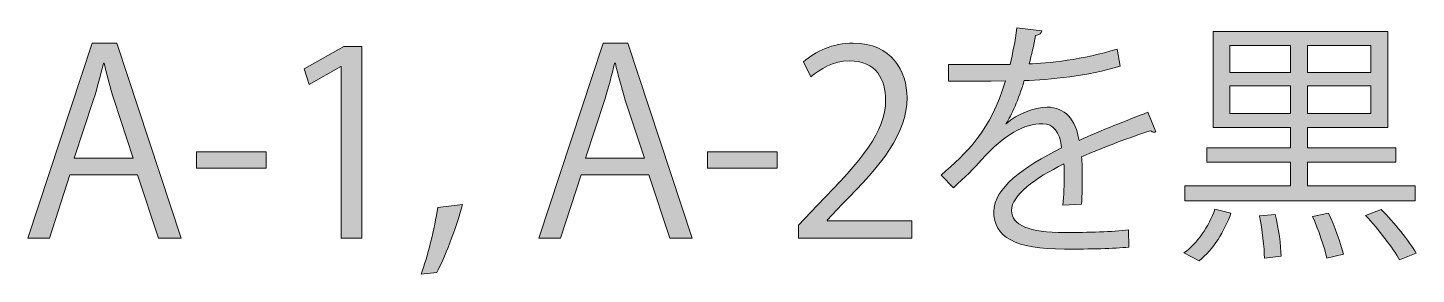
# Model space of a CAD drawing. Header units: millimetres. Extents: x 0 to 430, y 0 to 299.
# Drawn here: x 2.33 to 27.26, y -0.03 to 4.38 of the extents above; entities that cross this region are included whole.
import ezdxf

# ---------------------------------------------------------------- set-up
doc = ezdxf.new("R2010")
doc.units = ezdxf.units.MM
doc.header["$MEASUREMENT"] = 0
doc.layers.get('0').update_dxf_attribs({"lineweight": 0})

# ---------------------------------------------------------------- blocks, each defined once
blk = doc.blocks.new('Block_1')
at = {"true_color": 0x000000, "transparency": 33554687}
h = blk.add_hatch(color=18, dxfattribs=at)
h.dxf.hatch_style = 2
edge = h.paths.add_edge_path()
edge.add_spline(control_points=[(22.582, 2.521), (22.573, 2.517), (22.564, 2.512), (22.555, 2.512), (22.527, 2.512), (22.504, 2.526), (22.486, 2.539), (22.137, 2.425), (21.628, 2.237), (21.247, 2.072), (21.257, 1.966), (21.261, 1.847), (21.261, 1.714), (21.261, 1.567), (21.257, 1.402), (21.247, 1.223), (21.247, 1.223), (20.913, 1.205), (20.913, 1.205), (20.927, 1.37), (20.936, 1.581), (20.936, 1.76), (20.936, 1.829), (20.936, 1.893), (20.931, 1.943), (20.413, 1.691), (19.991, 1.384), (19.991, 1.109), (19.991, 0.843), (20.307, 0.714), (20.94, 0.714), (21.385, 0.714), (21.798, 0.723), (22.091, 0.76), (22.091, 0.76), (22.096, 0.453), (22.096, 0.453), (21.825, 0.425), (21.413, 0.416), (20.94, 0.416), (20.06, 0.416), (19.67, 0.627), (19.67, 1.095), (19.67, 1.498), (20.202, 1.888), (20.89, 2.232), (20.862, 2.521), (20.734, 2.663), (20.55, 2.663), (20.216, 2.663), (19.867, 2.475), (19.454, 2.017), (19.326, 1.874), (19.147, 1.696), (18.95, 1.517), (18.95, 1.517), (18.725, 1.741), (18.725, 1.741), (19.184, 2.145), (19.615, 2.53), (19.881, 3.434), (19.881, 3.434), (19.624, 3.429), (19.624, 3.429), (19.624, 3.429), (18.858, 3.429), (18.858, 3.429), (18.858, 3.429), (18.858, 3.727), (18.858, 3.727), (19.138, 3.723), (19.463, 3.723), (19.652, 3.723), (19.652, 3.723), (19.963, 3.727), (19.963, 3.727), (20.014, 3.938), (20.055, 4.135), (20.087, 4.383), (20.087, 4.383), (20.537, 4.328), (20.537, 4.328), (20.527, 4.282), (20.491, 4.255), (20.422, 4.246), (20.39, 4.062), (20.349, 3.902), (20.307, 3.737), (20.619, 3.741), (21.289, 3.814), (21.885, 4.003), (21.885, 4.003), (21.94, 3.695), (21.94, 3.695), (21.367, 3.516), (20.674, 3.452), (20.22, 3.438), (20.11, 3.094), (19.996, 2.819), (19.89, 2.663), (19.89, 2.663), (19.895, 2.663), (19.895, 2.663), (20.096, 2.842), (20.399, 2.961), (20.633, 2.961), (20.945, 2.961), (21.142, 2.737), (21.202, 2.365), (21.587, 2.539), (22.073, 2.727), (22.44, 2.87), (22.44, 2.87), (22.582, 2.521), (22.582, 2.521)], knot_values=[0, 0, 0, 0, 1, 1, 1, 2, 2, 2, 3, 3, 3, 4, 4, 4, 5, 5, 5, 6, 6, 6, 7, 7, 7, 8, 8, 8, 9, 9, 9, 10, 10, 10, 11, 11, 11, 12, 12, 12, 13, 13, 13, 14, 14, 14, 15, 15, 15, 16, 16, 16, 17, 17, 17, 18, 18, 18, 19, 19, 19, 20, 20, 20, 21, 21, 21, 22, 22, 22, 23, 23, 23, 24, 24, 24, 25, 25, 25, 26, 26, 26, 27, 27, 27, 28, 28, 28, 29, 29, 29, 30, 30, 30, 31, 31, 31, 32, 32, 32, 33, 33, 33, 34, 34, 34, 35, 35, 35, 36, 36, 36, 37, 37, 37, 38, 38, 38, 38], degree=3, periodic=0)
h = blk.add_hatch(color=18, dxfattribs=at)
h.dxf.hatch_style = 2
edge = h.paths.add_edge_path()
edge.add_spline(control_points=[(26.957, 0.223), (26.838, 0.434), (26.577, 0.774), (26.347, 1.021), (26.347, 1.021), (26.627, 1.127), (26.627, 1.127), (26.856, 0.893), (27.132, 0.563), (27.256, 0.343), (27.256, 0.343), (26.957, 0.223), (26.957, 0.223)], knot_values=[0, 0, 0, 0, 1, 1, 1, 2, 2, 2, 3, 3, 3, 4, 4, 4, 4], degree=3, periodic=0)
edge = h.paths.add_edge_path()
edge.add_spline(control_points=[(25.65, 0.256), (25.609, 0.448), (25.499, 0.764), (25.393, 1.003), (25.393, 1.003), (25.682, 1.063), (25.682, 1.063), (25.788, 0.829), (25.902, 0.517), (25.948, 0.324), (25.948, 0.324), (25.65, 0.256), (25.65, 0.256)], knot_values=[0, 0, 0, 0, 1, 1, 1, 2, 2, 2, 3, 3, 3, 4, 4, 4, 4], degree=3, periodic=0)
edge = h.paths.add_edge_path()
edge.add_spline(control_points=[(26.439, 2.847), (26.439, 2.847), (26.439, 3.342), (26.439, 3.342), (26.439, 3.342), (25.306, 3.342), (25.306, 3.342), (25.306, 3.342), (25.306, 2.847), (25.306, 2.847), (25.306, 2.847), (26.439, 2.847), (26.439, 2.847)], knot_values=[0, 0, 0, 0, 1, 1, 1, 2, 2, 2, 3, 3, 3, 4, 4, 4, 4], degree=3, periodic=0)
edge = h.paths.add_edge_path()
edge.add_spline(control_points=[(26.439, 3.58), (26.439, 3.58), (26.439, 4.067), (26.439, 4.067), (26.439, 4.067), (25.306, 4.067), (25.306, 4.067), (25.306, 4.067), (25.306, 3.58), (25.306, 3.58), (25.306, 3.58), (26.439, 3.58), (26.439, 3.58)], knot_values=[0, 0, 0, 0, 1, 1, 1, 2, 2, 2, 3, 3, 3, 4, 4, 4, 4], degree=3, periodic=0)
edge = h.paths.add_edge_path()
edge.add_spline(control_points=[(24.531, 0.251), (24.527, 0.443), (24.494, 0.764), (24.444, 1.012), (24.444, 1.012), (24.724, 1.035), (24.724, 1.035), (24.784, 0.792), (24.829, 0.476), (24.829, 0.292), (24.829, 0.292), (24.531, 0.251), (24.531, 0.251)], knot_values=[0, 0, 0, 0, 1, 1, 1, 2, 2, 2, 3, 3, 3, 4, 4, 4, 4], degree=3, periodic=0)
edge = h.paths.add_edge_path()
edge.add_spline(control_points=[(23.907, 2.847), (23.907, 2.847), (24.999, 2.847), (24.999, 2.847), (24.999, 2.847), (24.999, 3.342), (24.999, 3.342), (24.999, 3.342), (23.907, 3.342), (23.907, 3.342), (23.907, 3.342), (23.907, 2.847), (23.907, 2.847)], knot_values=[0, 0, 0, 0, 1, 1, 1, 2, 2, 2, 3, 3, 3, 4, 4, 4, 4], degree=3, periodic=0)
edge = h.paths.add_edge_path()
edge.add_spline(control_points=[(23.907, 4.067), (23.907, 4.067), (23.907, 3.58), (23.907, 3.58), (23.907, 3.58), (24.999, 3.58), (24.999, 3.58), (24.999, 3.58), (24.999, 4.067), (24.999, 4.067), (24.999, 4.067), (23.907, 4.067), (23.907, 4.067)], knot_values=[0, 0, 0, 0, 1, 1, 1, 2, 2, 2, 3, 3, 3, 4, 4, 4, 4], degree=3, periodic=0)
edge = h.paths.add_edge_path()
edge.add_spline(control_points=[(27.237, 1.553), (27.237, 1.553), (27.237, 1.283), (27.237, 1.283), (27.237, 1.283), (23.1, 1.283), (23.1, 1.283), (23.1, 1.283), (23.1, 1.553), (23.1, 1.553), (23.1, 1.553), (24.999, 1.553), (24.999, 1.553), (24.999, 1.553), (24.999, 1.975), (24.999, 1.975), (24.999, 1.975), (23.499, 1.975), (23.499, 1.975), (23.499, 1.975), (23.499, 2.232), (23.499, 2.232), (23.499, 2.232), (24.999, 2.232), (24.999, 2.232), (24.999, 2.232), (24.999, 2.595), (24.999, 2.595), (24.999, 2.595), (23.609, 2.595), (23.609, 2.595), (23.609, 2.595), (23.609, 4.319), (23.609, 4.319), (23.609, 4.319), (26.746, 4.319), (26.746, 4.319), (26.746, 4.319), (26.746, 2.595), (26.746, 2.595), (26.746, 2.595), (25.306, 2.595), (25.306, 2.595), (25.306, 2.595), (25.306, 2.232), (25.306, 2.232), (25.306, 2.232), (26.889, 2.232), (26.889, 2.232), (26.889, 2.232), (26.889, 1.975), (26.889, 1.975), (26.889, 1.975), (25.306, 1.975), (25.306, 1.975), (25.306, 1.975), (25.306, 1.553), (25.306, 1.553), (25.306, 1.553), (27.237, 1.553), (27.237, 1.553)], knot_values=[0, 0, 0, 0, 1, 1, 1, 2, 2, 2, 3, 3, 3, 4, 4, 4, 5, 5, 5, 6, 6, 6, 7, 7, 7, 8, 8, 8, 9, 9, 9, 10, 10, 10, 11, 11, 11, 12, 12, 12, 13, 13, 13, 14, 14, 14, 15, 15, 15, 16, 16, 16, 17, 17, 17, 18, 18, 18, 19, 19, 19, 20, 20, 20, 20], degree=3, periodic=0)
edge = h.paths.add_edge_path()
edge.add_spline(control_points=[(23.93, 1.058), (23.816, 0.742), (23.614, 0.402), (23.357, 0.209), (23.357, 0.209), (23.086, 0.347), (23.086, 0.347), (23.325, 0.517), (23.531, 0.824), (23.641, 1.131), (23.641, 1.131), (23.93, 1.058), (23.93, 1.058)], knot_values=[0, 0, 0, 0, 1, 1, 1, 2, 2, 2, 3, 3, 3, 4, 4, 4, 4], degree=3, periodic=0)
h = blk.add_hatch(color=18, dxfattribs=at)
h.dxf.hatch_style = 2
edge = h.paths.add_edge_path()
edge.add_spline(control_points=[(4.224, 2.049), (4.224, 2.049), (3.88, 3.085), (3.88, 3.085), (3.807, 3.324), (3.747, 3.544), (3.701, 3.75), (3.701, 3.75), (3.688, 3.75), (3.688, 3.75), (3.642, 3.539), (3.578, 3.319), (3.513, 3.099), (3.513, 3.099), (3.165, 2.049), (3.165, 2.049), (3.165, 2.049), (4.224, 2.049), (4.224, 2.049)], knot_values=[0, 0, 0, 0, 1, 1, 1, 2, 2, 2, 3, 3, 3, 4, 4, 4, 5, 5, 5, 6, 6, 6, 6], degree=3, periodic=0)
edge = h.paths.add_edge_path()
edge.add_spline(control_points=[(5.082, 0.613), (5.082, 0.613), (4.678, 0.613), (4.678, 0.613), (4.678, 0.613), (4.302, 1.746), (4.302, 1.746), (4.302, 1.746), (3.087, 1.746), (3.087, 1.746), (3.087, 1.746), (2.72, 0.613), (2.72, 0.613), (2.72, 0.613), (2.33, 0.613), (2.33, 0.613), (2.33, 0.613), (3.486, 4.108), (3.486, 4.108), (3.486, 4.108), (3.926, 4.108), (3.926, 4.108), (3.926, 4.108), (5.082, 0.613), (5.082, 0.613)], knot_values=[0, 0, 0, 0, 1, 1, 1, 2, 2, 2, 3, 3, 3, 4, 4, 4, 5, 5, 5, 6, 6, 6, 7, 7, 7, 8, 8, 8, 8], degree=3, periodic=0)
h = blk.add_hatch(color=18, dxfattribs=at)
h.dxf.hatch_style = 2
edge = h.paths.add_edge_path()
edge.add_spline(control_points=[(7.957, 0.613), (7.957, 0.613), (7.957, 3.691), (7.957, 3.691), (7.957, 3.691), (7.948, 3.691), (7.948, 3.691), (7.948, 3.691), (7.384, 3.365), (7.384, 3.365), (7.384, 3.365), (7.292, 3.649), (7.292, 3.649), (7.292, 3.649), (8.003, 4.048), (8.003, 4.048), (8.003, 4.048), (8.329, 4.048), (8.329, 4.048), (8.329, 4.048), (8.329, 0.613), (8.329, 0.613), (8.329, 0.613), (7.957, 0.613), (7.957, 0.613)], knot_values=[0, 0, 0, 0, 1, 1, 1, 2, 2, 2, 3, 3, 3, 4, 4, 4, 5, 5, 5, 6, 6, 6, 7, 7, 7, 8, 8, 8, 8], degree=3, periodic=0)
h = blk.add_hatch(color=18, dxfattribs=at)
h.dxf.hatch_style = 2
edge = h.paths.add_edge_path()
edge.add_spline(control_points=[(13.401, 2.049), (13.401, 2.049), (13.057, 3.085), (13.057, 3.085), (12.983, 3.324), (12.924, 3.544), (12.878, 3.75), (12.878, 3.75), (12.864, 3.75), (12.864, 3.75), (12.818, 3.539), (12.754, 3.319), (12.69, 3.099), (12.69, 3.099), (12.341, 2.049), (12.341, 2.049), (12.341, 2.049), (13.401, 2.049), (13.401, 2.049)], knot_values=[0, 0, 0, 0, 1, 1, 1, 2, 2, 2, 3, 3, 3, 4, 4, 4, 5, 5, 5, 6, 6, 6, 6], degree=3, periodic=0)
edge = h.paths.add_edge_path()
edge.add_spline(control_points=[(14.258, 0.613), (14.258, 0.613), (13.855, 0.613), (13.855, 0.613), (13.855, 0.613), (13.479, 1.746), (13.479, 1.746), (13.479, 1.746), (12.263, 1.746), (12.263, 1.746), (12.263, 1.746), (11.896, 0.613), (11.896, 0.613), (11.896, 0.613), (11.507, 0.613), (11.507, 0.613), (11.507, 0.613), (12.662, 4.108), (12.662, 4.108), (12.662, 4.108), (13.103, 4.108), (13.103, 4.108), (13.103, 4.108), (14.258, 0.613), (14.258, 0.613)], knot_values=[0, 0, 0, 0, 1, 1, 1, 2, 2, 2, 3, 3, 3, 4, 4, 4, 5, 5, 5, 6, 6, 6, 7, 7, 7, 8, 8, 8, 8], degree=3, periodic=0)
h = blk.add_hatch(color=18, dxfattribs=at)
h.dxf.hatch_style = 2
edge = h.paths.add_edge_path()
edge.add_spline(control_points=[(18.198, 0.613), (18.198, 0.613), (16.166, 0.613), (16.166, 0.613), (16.166, 0.613), (16.166, 0.847), (16.166, 0.847), (16.166, 0.847), (16.501, 1.2), (16.501, 1.2), (17.317, 2.026), (17.73, 2.526), (17.73, 3.085), (17.73, 3.452), (17.569, 3.792), (17.074, 3.792), (16.799, 3.792), (16.551, 3.64), (16.386, 3.507), (16.386, 3.507), (16.258, 3.773), (16.258, 3.773), (16.469, 3.961), (16.781, 4.108), (17.147, 4.108), (17.84, 4.108), (18.115, 3.604), (18.115, 3.131), (18.115, 2.485), (17.661, 1.934), (16.95, 1.219), (16.95, 1.219), (16.68, 0.934), (16.68, 0.934), (16.68, 0.934), (16.68, 0.925), (16.68, 0.925), (16.68, 0.925), (18.198, 0.925), (18.198, 0.925), (18.198, 0.925), (18.198, 0.613), (18.198, 0.613)], knot_values=[0, 0, 0, 0, 1, 1, 1, 2, 2, 2, 3, 3, 3, 4, 4, 4, 5, 5, 5, 6, 6, 6, 7, 7, 7, 8, 8, 8, 9, 9, 9, 10, 10, 10, 11, 11, 11, 12, 12, 12, 13, 13, 13, 14, 14, 14, 14], degree=3, periodic=0)
h = blk.add_hatch(color=18, dxfattribs=at)
h.dxf.hatch_style = 2
edge = h.paths.add_edge_path()
edge.add_spline(control_points=[(5.357, 2.159), (5.357, 2.159), (6.609, 2.159), (6.609, 2.159), (6.609, 2.159), (6.609, 1.865), (6.609, 1.865), (6.609, 1.865), (5.357, 1.865), (5.357, 1.865), (5.357, 1.865), (5.357, 2.159), (5.357, 2.159)], knot_values=[0, 0, 0, 0, 1, 1, 1, 2, 2, 2, 3, 3, 3, 4, 4, 4, 4], degree=3, periodic=0)
h = blk.add_hatch(color=18, dxfattribs=at)
h.dxf.hatch_style = 2
edge = h.paths.add_edge_path()
edge.add_spline(control_points=[(14.533, 2.159), (14.533, 2.159), (15.785, 2.159), (15.785, 2.159), (15.785, 2.159), (15.785, 1.865), (15.785, 1.865), (15.785, 1.865), (14.533, 1.865), (14.533, 1.865), (14.533, 1.865), (14.533, 2.159), (14.533, 2.159)], knot_values=[0, 0, 0, 0, 1, 1, 1, 2, 2, 2, 3, 3, 3, 4, 4, 4, 4], degree=3, periodic=0)
h = blk.add_hatch(color=18, dxfattribs=at)
h.dxf.hatch_style = 2
edge = h.paths.add_edge_path()
edge.add_spline(control_points=[(10.135, 1.214), (10.021, 0.792), (9.796, 0.214), (9.672, -0.001), (9.672, -0.001), (9.393, -0.033), (9.393, -0.033), (9.498, 0.246), (9.636, 0.801), (9.691, 1.164), (9.691, 1.164), (10.135, 1.214), (10.135, 1.214)], knot_values=[0, 0, 0, 0, 1, 1, 1, 2, 2, 2, 3, 3, 3, 4, 4, 4, 4], degree=3, periodic=0)
for points, knots in [([(22.582, 2.521), (22.573, 2.517), (22.564, 2.512), (22.555, 2.512), (22.527, 2.512), (22.504, 2.526), (22.486, 2.539), (22.137, 2.425), (21.628, 2.237), (21.247, 2.072), (21.257, 1.966), (21.261, 1.847), (21.261, 1.714), (21.261, 1.567), (21.257, 1.402), (21.247, 1.223), (21.247, 1.223), (20.913, 1.205), (20.913, 1.205), (20.927, 1.37), (20.936, 1.581), (20.936, 1.76), (20.936, 1.829), (20.936, 1.893), (20.931, 1.943), (20.413, 1.691), (19.991, 1.384), (19.991, 1.109), (19.991, 0.843), (20.307, 0.714), (20.94, 0.714), (21.385, 0.714), (21.798, 0.723), (22.091, 0.76), (22.091, 0.76), (22.096, 0.453), (22.096, 0.453), (21.825, 0.425), (21.413, 0.416), (20.94, 0.416), (20.06, 0.416), (19.67, 0.627), (19.67, 1.095), (19.67, 1.498), (20.202, 1.888), (20.89, 2.232), (20.862, 2.521), (20.734, 2.663), (20.55, 2.663), (20.216, 2.663), (19.867, 2.475), (19.454, 2.017), (19.326, 1.874), (19.147, 1.696), (18.95, 1.517), (18.95, 1.517), (18.725, 1.741), (18.725, 1.741), (19.184, 2.145), (19.615, 2.53), (19.881, 3.434), (19.881, 3.434), (19.624, 3.429), (19.624, 3.429), (19.624, 3.429), (18.858, 3.429), (18.858, 3.429), (18.858, 3.429), (18.858, 3.727), (18.858, 3.727), (19.138, 3.723), (19.463, 3.723), (19.652, 3.723), (19.652, 3.723), (19.963, 3.727), (19.963, 3.727), (20.014, 3.938), (20.055, 4.135), (20.087, 4.383), (20.087, 4.383), (20.537, 4.328), (20.537, 4.328), (20.527, 4.282), (20.491, 4.255), (20.422, 4.246), (20.39, 4.062), (20.349, 3.902), (20.307, 3.737), (20.619, 3.741), (21.289, 3.814), (21.885, 4.003), (21.885, 4.003), (21.94, 3.695), (21.94, 3.695), (21.367, 3.516), (20.674, 3.452), (20.22, 3.438), (20.11, 3.094), (19.996, 2.819), (19.89, 2.663), (19.89, 2.663), (19.895, 2.663), (19.895, 2.663), (20.096, 2.842), (20.399, 2.961), (20.633, 2.961), (20.945, 2.961), (21.142, 2.737), (21.202, 2.365), (21.587, 2.539), (22.073, 2.727), (22.44, 2.87), (22.44, 2.87), (22.582, 2.521), (22.582, 2.521)], [0, 0, 0, 0, 1, 1, 1, 2, 2, 2, 3, 3, 3, 4, 4, 4, 5, 5, 5, 6, 6, 6, 7, 7, 7, 8, 8, 8, 9, 9, 9, 10, 10, 10, 11, 11, 11, 12, 12, 12, 13, 13, 13, 14, 14, 14, 15, 15, 15, 16, 16, 16, 17, 17, 17, 18, 18, 18, 19, 19, 19, 20, 20, 20, 21, 21, 21, 22, 22, 22, 23, 23, 23, 24, 24, 24, 25, 25, 25, 26, 26, 26, 27, 27, 27, 28, 28, 28, 29, 29, 29, 30, 30, 30, 31, 31, 31, 32, 32, 32, 33, 33, 33, 34, 34, 34, 35, 35, 35, 36, 36, 36, 37, 37, 37, 38, 38, 38, 38]), ([(27.237, 1.553), (27.237, 1.553), (27.237, 1.283), (27.237, 1.283), (27.237, 1.283), (23.1, 1.283), (23.1, 1.283), (23.1, 1.283), (23.1, 1.553), (23.1, 1.553), (23.1, 1.553), (24.999, 1.553), (24.999, 1.553), (24.999, 1.553), (24.999, 1.975), (24.999, 1.975), (24.999, 1.975), (23.499, 1.975), (23.499, 1.975), (23.499, 1.975), (23.499, 2.232), (23.499, 2.232), (23.499, 2.232), (24.999, 2.232), (24.999, 2.232), (24.999, 2.232), (24.999, 2.595), (24.999, 2.595), (24.999, 2.595), (23.609, 2.595), (23.609, 2.595), (23.609, 2.595), (23.609, 4.319), (23.609, 4.319), (23.609, 4.319), (26.746, 4.319), (26.746, 4.319), (26.746, 4.319), (26.746, 2.595), (26.746, 2.595), (26.746, 2.595), (25.306, 2.595), (25.306, 2.595), (25.306, 2.595), (25.306, 2.232), (25.306, 2.232), (25.306, 2.232), (26.889, 2.232), (26.889, 2.232), (26.889, 2.232), (26.889, 1.975), (26.889, 1.975), (26.889, 1.975), (25.306, 1.975), (25.306, 1.975), (25.306, 1.975), (25.306, 1.553), (25.306, 1.553), (25.306, 1.553), (27.237, 1.553), (27.237, 1.553)], [0, 0, 0, 0, 1, 1, 1, 2, 2, 2, 3, 3, 3, 4, 4, 4, 5, 5, 5, 6, 6, 6, 7, 7, 7, 8, 8, 8, 9, 9, 9, 10, 10, 10, 11, 11, 11, 12, 12, 12, 13, 13, 13, 14, 14, 14, 15, 15, 15, 16, 16, 16, 17, 17, 17, 18, 18, 18, 19, 19, 19, 20, 20, 20, 20]), ([(5.082, 0.613), (5.082, 0.613), (4.678, 0.613), (4.678, 0.613), (4.678, 0.613), (4.302, 1.746), (4.302, 1.746), (4.302, 1.746), (3.087, 1.746), (3.087, 1.746), (3.087, 1.746), (2.72, 0.613), (2.72, 0.613), (2.72, 0.613), (2.33, 0.613), (2.33, 0.613), (2.33, 0.613), (3.486, 4.108), (3.486, 4.108), (3.486, 4.108), (3.926, 4.108), (3.926, 4.108), (3.926, 4.108), (5.082, 0.613), (5.082, 0.613)], [0, 0, 0, 0, 1, 1, 1, 2, 2, 2, 3, 3, 3, 4, 4, 4, 5, 5, 5, 6, 6, 6, 7, 7, 7, 8, 8, 8, 8]), ([(7.957, 0.613), (7.957, 0.613), (7.957, 3.691), (7.957, 3.691), (7.957, 3.691), (7.948, 3.691), (7.948, 3.691), (7.948, 3.691), (7.384, 3.365), (7.384, 3.365), (7.384, 3.365), (7.292, 3.649), (7.292, 3.649), (7.292, 3.649), (8.003, 4.048), (8.003, 4.048), (8.003, 4.048), (8.329, 4.048), (8.329, 4.048), (8.329, 4.048), (8.329, 0.613), (8.329, 0.613), (8.329, 0.613), (7.957, 0.613), (7.957, 0.613)], [0, 0, 0, 0, 1, 1, 1, 2, 2, 2, 3, 3, 3, 4, 4, 4, 5, 5, 5, 6, 6, 6, 7, 7, 7, 8, 8, 8, 8]), ([(14.258, 0.613), (14.258, 0.613), (13.855, 0.613), (13.855, 0.613), (13.855, 0.613), (13.479, 1.746), (13.479, 1.746), (13.479, 1.746), (12.263, 1.746), (12.263, 1.746), (12.263, 1.746), (11.896, 0.613), (11.896, 0.613), (11.896, 0.613), (11.507, 0.613), (11.507, 0.613), (11.507, 0.613), (12.662, 4.108), (12.662, 4.108), (12.662, 4.108), (13.103, 4.108), (13.103, 4.108), (13.103, 4.108), (14.258, 0.613), (14.258, 0.613)], [0, 0, 0, 0, 1, 1, 1, 2, 2, 2, 3, 3, 3, 4, 4, 4, 5, 5, 5, 6, 6, 6, 7, 7, 7, 8, 8, 8, 8]), ([(18.198, 0.613), (18.198, 0.613), (16.166, 0.613), (16.166, 0.613), (16.166, 0.613), (16.166, 0.847), (16.166, 0.847), (16.166, 0.847), (16.501, 1.2), (16.501, 1.2), (17.317, 2.026), (17.73, 2.526), (17.73, 3.085), (17.73, 3.452), (17.569, 3.792), (17.074, 3.792), (16.799, 3.792), (16.551, 3.64), (16.386, 3.507), (16.386, 3.507), (16.258, 3.773), (16.258, 3.773), (16.469, 3.961), (16.781, 4.108), (17.147, 4.108), (17.84, 4.108), (18.115, 3.604), (18.115, 3.131), (18.115, 2.485), (17.661, 1.934), (16.95, 1.219), (16.95, 1.219), (16.68, 0.934), (16.68, 0.934), (16.68, 0.934), (16.68, 0.925), (16.68, 0.925), (16.68, 0.925), (18.198, 0.925), (18.198, 0.925), (18.198, 0.925), (18.198, 0.613), (18.198, 0.613)], [0, 0, 0, 0, 1, 1, 1, 2, 2, 2, 3, 3, 3, 4, 4, 4, 5, 5, 5, 6, 6, 6, 7, 7, 7, 8, 8, 8, 9, 9, 9, 10, 10, 10, 11, 11, 11, 12, 12, 12, 13, 13, 13, 14, 14, 14, 14]), ([(23.907, 4.067), (23.907, 4.067), (23.907, 3.58), (23.907, 3.58), (23.907, 3.58), (24.999, 3.58), (24.999, 3.58), (24.999, 3.58), (24.999, 4.067), (24.999, 4.067), (24.999, 4.067), (23.907, 4.067), (23.907, 4.067)], [0, 0, 0, 0, 1, 1, 1, 2, 2, 2, 3, 3, 3, 4, 4, 4, 4]), ([(26.439, 3.58), (26.439, 3.58), (26.439, 4.067), (26.439, 4.067), (26.439, 4.067), (25.306, 4.067), (25.306, 4.067), (25.306, 4.067), (25.306, 3.58), (25.306, 3.58), (25.306, 3.58), (26.439, 3.58), (26.439, 3.58)], [0, 0, 0, 0, 1, 1, 1, 2, 2, 2, 3, 3, 3, 4, 4, 4, 4]), ([(4.224, 2.049), (4.224, 2.049), (3.88, 3.085), (3.88, 3.085), (3.807, 3.324), (3.747, 3.544), (3.701, 3.75), (3.701, 3.75), (3.688, 3.75), (3.688, 3.75), (3.642, 3.539), (3.578, 3.319), (3.513, 3.099), (3.513, 3.099), (3.165, 2.049), (3.165, 2.049), (3.165, 2.049), (4.224, 2.049), (4.224, 2.049)], [0, 0, 0, 0, 1, 1, 1, 2, 2, 2, 3, 3, 3, 4, 4, 4, 5, 5, 5, 6, 6, 6, 6]), ([(13.401, 2.049), (13.401, 2.049), (13.057, 3.085), (13.057, 3.085), (12.983, 3.324), (12.924, 3.544), (12.878, 3.75), (12.878, 3.75), (12.864, 3.75), (12.864, 3.75), (12.818, 3.539), (12.754, 3.319), (12.69, 3.099), (12.69, 3.099), (12.341, 2.049), (12.341, 2.049), (12.341, 2.049), (13.401, 2.049), (13.401, 2.049)], [0, 0, 0, 0, 1, 1, 1, 2, 2, 2, 3, 3, 3, 4, 4, 4, 5, 5, 5, 6, 6, 6, 6]), ([(23.907, 2.847), (23.907, 2.847), (24.999, 2.847), (24.999, 2.847), (24.999, 2.847), (24.999, 3.342), (24.999, 3.342), (24.999, 3.342), (23.907, 3.342), (23.907, 3.342), (23.907, 3.342), (23.907, 2.847), (23.907, 2.847)], [0, 0, 0, 0, 1, 1, 1, 2, 2, 2, 3, 3, 3, 4, 4, 4, 4]), ([(26.439, 2.847), (26.439, 2.847), (26.439, 3.342), (26.439, 3.342), (26.439, 3.342), (25.306, 3.342), (25.306, 3.342), (25.306, 3.342), (25.306, 2.847), (25.306, 2.847), (25.306, 2.847), (26.439, 2.847), (26.439, 2.847)], [0, 0, 0, 0, 1, 1, 1, 2, 2, 2, 3, 3, 3, 4, 4, 4, 4]), ([(5.357, 2.159), (5.357, 2.159), (6.609, 2.159), (6.609, 2.159), (6.609, 2.159), (6.609, 1.865), (6.609, 1.865), (6.609, 1.865), (5.357, 1.865), (5.357, 1.865), (5.357, 1.865), (5.357, 2.159), (5.357, 2.159)], [0, 0, 0, 0, 1, 1, 1, 2, 2, 2, 3, 3, 3, 4, 4, 4, 4]), ([(14.533, 2.159), (14.533, 2.159), (15.785, 2.159), (15.785, 2.159), (15.785, 2.159), (15.785, 1.865), (15.785, 1.865), (15.785, 1.865), (14.533, 1.865), (14.533, 1.865), (14.533, 1.865), (14.533, 2.159), (14.533, 2.159)], [0, 0, 0, 0, 1, 1, 1, 2, 2, 2, 3, 3, 3, 4, 4, 4, 4]), ([(10.135, 1.214), (10.021, 0.792), (9.796, 0.214), (9.672, -0.001), (9.672, -0.001), (9.393, -0.033), (9.393, -0.033), (9.498, 0.246), (9.636, 0.801), (9.691, 1.164), (9.691, 1.164), (10.135, 1.214), (10.135, 1.214)], [0, 0, 0, 0, 1, 1, 1, 2, 2, 2, 3, 3, 3, 4, 4, 4, 4]), ([(23.93, 1.058), (23.816, 0.742), (23.614, 0.402), (23.357, 0.209), (23.357, 0.209), (23.086, 0.347), (23.086, 0.347), (23.325, 0.517), (23.531, 0.824), (23.641, 1.131), (23.641, 1.131), (23.93, 1.058), (23.93, 1.058)], [0, 0, 0, 0, 1, 1, 1, 2, 2, 2, 3, 3, 3, 4, 4, 4, 4]), ([(24.531, 0.251), (24.527, 0.443), (24.494, 0.764), (24.444, 1.012), (24.444, 1.012), (24.724, 1.035), (24.724, 1.035), (24.784, 0.792), (24.829, 0.476), (24.829, 0.292), (24.829, 0.292), (24.531, 0.251), (24.531, 0.251)], [0, 0, 0, 0, 1, 1, 1, 2, 2, 2, 3, 3, 3, 4, 4, 4, 4]), ([(25.65, 0.256), (25.609, 0.448), (25.499, 0.764), (25.393, 1.003), (25.393, 1.003), (25.682, 1.063), (25.682, 1.063), (25.788, 0.829), (25.902, 0.517), (25.948, 0.324), (25.948, 0.324), (25.65, 0.256), (25.65, 0.256)], [0, 0, 0, 0, 1, 1, 1, 2, 2, 2, 3, 3, 3, 4, 4, 4, 4]), ([(26.957, 0.223), (26.838, 0.434), (26.577, 0.774), (26.347, 1.021), (26.347, 1.021), (26.627, 1.127), (26.627, 1.127), (26.856, 0.893), (27.132, 0.563), (27.256, 0.343), (27.256, 0.343), (26.957, 0.223), (26.957, 0.223)], [0, 0, 0, 0, 1, 1, 1, 2, 2, 2, 3, 3, 3, 4, 4, 4, 4])]:
    blk.add_open_spline(points, degree=3, knots=knots)

msp = doc.modelspace()

# ---------------------------------------------------------------- block references
msp.add_blockref('Block_1', (0, 0))

doc.saveas('drawing.dxf')
